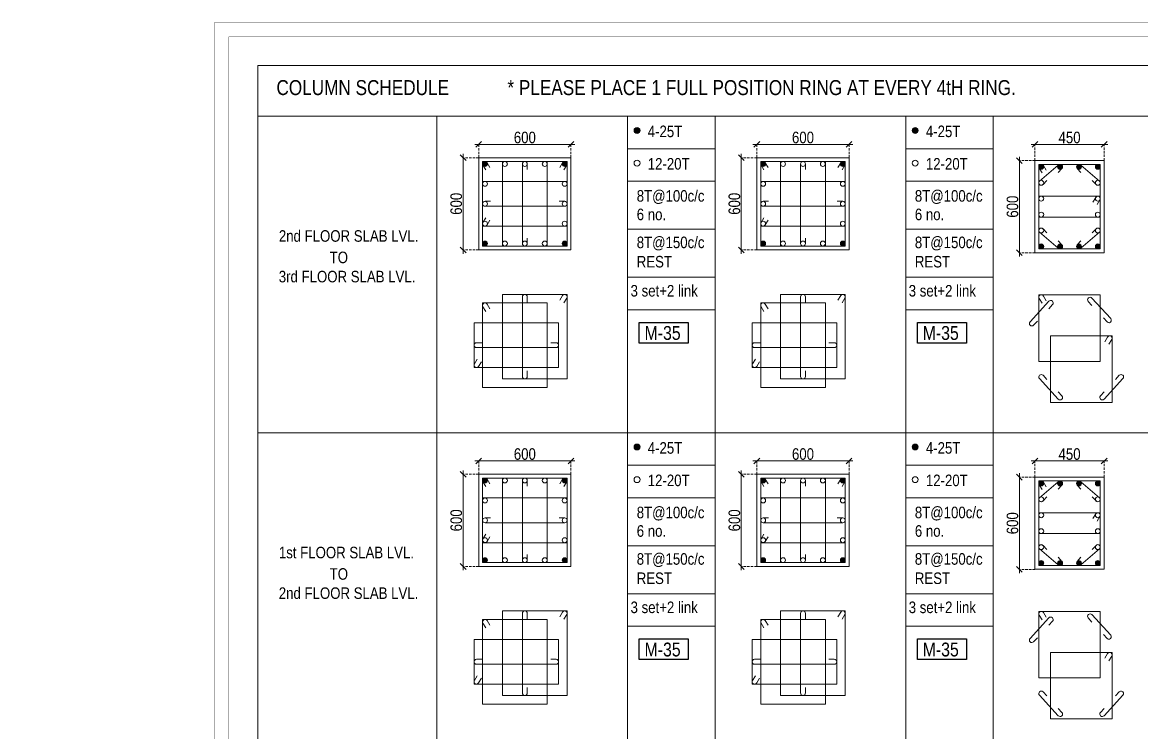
# Model space of a CAD drawing. Header units: millimetres. Extents: x 1112055 to 3390982, y -148532 to 766891.
# Drawn here: x 2082665 to 2111774, y 280546 to 299034 of the extents above; entities that cross this region are included whole.
import ezdxf
from ezdxf.enums import TextEntityAlignment as Align

# ---------------------------------------------------------------- set-up
doc = ezdxf.new("R2010")
doc.units = ezdxf.units.MM
doc.header["$PDMODE"] = 35
doc.header["$PDSIZE"] = -25
doc.linetypes.add('DASHED2', pattern=[0.375, 0.25, -0.125])
doc.linetypes.add('Hidden', pattern=[9.525, 6.35, -3.175])
for name, color, linetype, lineweight in [('B COL. SIZE DIM', 220, 'Continuous', 25), ('B COLSCH', 204, 'Continuous', 20), ('B COLUMN', 1, 'Hidden', 9), ('B STEEL', 34, 'Continuous', 15), ('B TITLE BLOCK', 250, 'Continuous', 0)]:
    doc.layers.add(name, color=color, linetype=linetype, lineweight=lineweight)
doc.layers.add('B TEXT', color=7, linetype='Continuous')
doc.styles.add('dim inside', font='romans.shx', dxfattribs={"width": 0.8, "height": 125})
doc.styles.add('SWINC', font='swissc.ttf')
doc.dimstyles.new('dim inside', dxfattribs={"dimtxt": 125, "dimasz": 100, "dimexe": 0, "dimexo": 0, "dimgap": 10, "dimtad": 0, "dimdec": 0, "dimzin": 0, "dimdsep": 46, "dimtxsty": 'dim inside', "dimblk": 'SMALL', "dimcen": 0.09, "dimadec": 0, "dimazin": 0, "dimtfac": 1, "dimtdec": 0, "dimtofl": 0, "dimtmove": 0, "dimatfit": 3, "dimfxl": 1, "dimtolj": 1, "dimtzin": 0, "dimarcsym": 2})

# ---------------------------------------------------------------- blocks, each defined once
blk = doc.blocks.new('_Oblique')
at = {"color": 0, "linetype": 'ByBlock', "lineweight": -2}
blk.add_line((-0.5, -0.5), (0.5, 0.5), dxfattribs=at)
blk = doc.blocks.new('*D472')
at = {"layer": 'B COL. SIZE DIM', "color": 250, "lineweight": 9, "ltscale": 250, "transparency": 16777216}
blk.add_line((2094433, 287617), (2097033, 287617), dxfattribs=at)
at = {"layer": 'B COL. SIZE DIM', "color": 250, "linetype": 'DASHED2', "lineweight": 9, "ltscale": 250, "transparency": 16777216}
for p, q in [((2094533, 287272), (2094533, 287617)), ((2096933, 287272), (2096933, 287617))]:
    blk.add_line(p, q, dxfattribs=at)
at = {"layer": 'Defpoints', "color": 0, "ltscale": 250, "transparency": 16777216}
for p in [(2096933, 287617), (2094533, 287272), (2096933, 287272)]:
    blk.add_point(p, dxfattribs=at)
at = {"layer": 'B COL. SIZE DIM', "color": 250, "lineweight": 9, "ltscale": 250, "transparency": 16777216, "xscale": 150, "yscale": 150, "zscale": 150, "rotation": 180}
blk.add_blockref('_Oblique', (2094533, 287617), dxfattribs=at)
at = {"layer": 'B COL. SIZE DIM', "color": 250, "lineweight": 9, "ltscale": 250, "transparency": 16777216, "xscale": 150, "yscale": 150, "zscale": 150}
blk.add_blockref('_Oblique', (2096933, 287617), dxfattribs=at)
at = {"layer": 'B COL. SIZE DIM', "color": 6, "ltscale": 250, "transparency": 16777216, "insert": (2095733, 287796), "char_height": 300, "attachment_point": 5, "style": 'SWINC'}
blk.add_mtext('\\A1;600', dxfattribs=at)
blk = doc.blocks.new('*D473')
at = {"layer": 'B COL. SIZE DIM', "color": 250, "lineweight": 9, "ltscale": 250, "transparency": 16777216}
blk.add_line((2094129, 287372), (2094129, 284772), dxfattribs=at)
at = {"layer": 'B COL. SIZE DIM', "color": 250, "linetype": 'DASHED2', "lineweight": 9, "ltscale": 250, "transparency": 16777216}
for p, q in [((2094533, 287272), (2094129, 287272)), ((2094533, 284872), (2094129, 284872))]:
    blk.add_line(p, q, dxfattribs=at)
at = {"layer": 'Defpoints', "color": 0, "ltscale": 250, "transparency": 16777216}
for p in [(2094533, 287272), (2094129, 284872), (2094533, 284872)]:
    blk.add_point(p, dxfattribs=at)
at = {"layer": 'B COL. SIZE DIM', "color": 250, "lineweight": 9, "ltscale": 250, "transparency": 16777216, "xscale": 150, "yscale": 150, "zscale": 150}
for p, rotation in [((2094129, 287272), 90), ((2094129, 284872), 270)]:
    blk.add_blockref('_Oblique', p, dxfattribs=dict(at, rotation=rotation))
at = {"layer": 'B COL. SIZE DIM', "color": 6, "ltscale": 250, "transparency": 16777216, "insert": (2093950, 286072), "char_height": 300, "attachment_point": 5, "rotation": 90, "style": 'SWINC'}
blk.add_mtext('\\A1;600', dxfattribs=at)
blk = doc.blocks.new('*D474')
at = {"layer": 'B COL. SIZE DIM', "color": 250, "lineweight": 9, "ltscale": 250, "transparency": 16777216}
blk.add_line((2094433, 295857), (2097033, 295857), dxfattribs=at)
at = {"layer": 'B COL. SIZE DIM', "color": 250, "linetype": 'DASHED2', "lineweight": 9, "ltscale": 250, "transparency": 16777216}
for p, q in [((2094533, 295512), (2094533, 295857)), ((2096933, 295512), (2096933, 295857))]:
    blk.add_line(p, q, dxfattribs=at)
at = {"layer": 'Defpoints', "color": 0, "ltscale": 250, "transparency": 16777216}
for p in [(2096933, 295857), (2094533, 295512), (2096933, 295512)]:
    blk.add_point(p, dxfattribs=at)
at = {"layer": 'B COL. SIZE DIM', "color": 250, "lineweight": 9, "ltscale": 250, "transparency": 16777216, "xscale": 150, "yscale": 150, "zscale": 150, "rotation": 180}
blk.add_blockref('_Oblique', (2094533, 295857), dxfattribs=at)
at = {"layer": 'B COL. SIZE DIM', "color": 250, "lineweight": 9, "ltscale": 250, "transparency": 16777216, "xscale": 150, "yscale": 150, "zscale": 150}
blk.add_blockref('_Oblique', (2096933, 295857), dxfattribs=at)
at = {"layer": 'B COL. SIZE DIM', "color": 6, "ltscale": 250, "transparency": 16777216, "insert": (2095733, 296036), "char_height": 300, "attachment_point": 5, "style": 'SWINC'}
blk.add_mtext('\\A1;600', dxfattribs=at)
blk = doc.blocks.new('*D475')
at = {"layer": 'B COL. SIZE DIM', "color": 250, "lineweight": 9, "ltscale": 250, "transparency": 16777216}
blk.add_line((2094129, 295612), (2094129, 293012), dxfattribs=at)
at = {"layer": 'B COL. SIZE DIM', "color": 250, "linetype": 'DASHED2', "lineweight": 9, "ltscale": 250, "transparency": 16777216}
for p, q in [((2094533, 295512), (2094129, 295512)), ((2094533, 293112), (2094129, 293112))]:
    blk.add_line(p, q, dxfattribs=at)
at = {"layer": 'Defpoints', "color": 0, "ltscale": 250, "transparency": 16777216}
for p in [(2094533, 295512), (2094129, 293112), (2094533, 293112)]:
    blk.add_point(p, dxfattribs=at)
at = {"layer": 'B COL. SIZE DIM', "color": 250, "lineweight": 9, "ltscale": 250, "transparency": 16777216, "xscale": 150, "yscale": 150, "zscale": 150}
for p, rotation in [((2094129, 295512), 90), ((2094129, 293112), 270)]:
    blk.add_blockref('_Oblique', p, dxfattribs=dict(at, rotation=rotation))
at = {"layer": 'B COL. SIZE DIM', "color": 6, "ltscale": 250, "transparency": 16777216, "insert": (2093950, 294312), "char_height": 300, "attachment_point": 5, "rotation": 90, "style": 'SWINC'}
blk.add_mtext('\\A1;600', dxfattribs=at)
blk = doc.blocks.new('*D482')
at = {"layer": 'B COL. SIZE DIM', "color": 250, "lineweight": 9, "ltscale": 250, "transparency": 16777216}
blk.add_line((2101667, 287617), (2104267, 287617), dxfattribs=at)
at = {"layer": 'B COL. SIZE DIM', "color": 250, "linetype": 'DASHED2', "lineweight": 9, "ltscale": 250, "transparency": 16777216}
for p, q in [((2101767, 287272), (2101767, 287617)), ((2104167, 287272), (2104167, 287617))]:
    blk.add_line(p, q, dxfattribs=at)
at = {"layer": 'Defpoints', "color": 0, "ltscale": 250, "transparency": 16777216}
for p in [(2104167, 287617), (2101767, 287272), (2104167, 287272)]:
    blk.add_point(p, dxfattribs=at)
at = {"layer": 'B COL. SIZE DIM', "color": 250, "lineweight": 9, "ltscale": 250, "transparency": 16777216, "xscale": 150, "yscale": 150, "zscale": 150, "rotation": 180}
blk.add_blockref('_Oblique', (2101767, 287617), dxfattribs=at)
at = {"layer": 'B COL. SIZE DIM', "color": 250, "lineweight": 9, "ltscale": 250, "transparency": 16777216, "xscale": 150, "yscale": 150, "zscale": 150}
blk.add_blockref('_Oblique', (2104167, 287617), dxfattribs=at)
at = {"layer": 'B COL. SIZE DIM', "color": 6, "ltscale": 250, "transparency": 16777216, "insert": (2102967, 287796), "char_height": 300, "attachment_point": 5, "style": 'SWINC'}
blk.add_mtext('\\A1;600', dxfattribs=at)
blk = doc.blocks.new('*D483')
at = {"layer": 'B COL. SIZE DIM', "color": 250, "lineweight": 9, "ltscale": 250, "transparency": 16777216}
blk.add_line((2101363, 287372), (2101363, 284772), dxfattribs=at)
at = {"layer": 'B COL. SIZE DIM', "color": 250, "linetype": 'DASHED2', "lineweight": 9, "ltscale": 250, "transparency": 16777216}
for p, q in [((2101767, 287272), (2101363, 287272)), ((2101767, 284872), (2101363, 284872))]:
    blk.add_line(p, q, dxfattribs=at)
at = {"layer": 'Defpoints', "color": 0, "ltscale": 250, "transparency": 16777216}
for p in [(2101767, 287272), (2101363, 284872), (2101767, 284872)]:
    blk.add_point(p, dxfattribs=at)
at = {"layer": 'B COL. SIZE DIM', "color": 250, "lineweight": 9, "ltscale": 250, "transparency": 16777216, "xscale": 150, "yscale": 150, "zscale": 150}
for p, rotation in [((2101363, 287272), 90), ((2101363, 284872), 270)]:
    blk.add_blockref('_Oblique', p, dxfattribs=dict(at, rotation=rotation))
at = {"layer": 'B COL. SIZE DIM', "color": 6, "ltscale": 250, "transparency": 16777216, "insert": (2101184, 286072), "char_height": 300, "attachment_point": 5, "rotation": 90, "style": 'SWINC'}
blk.add_mtext('\\A1;600', dxfattribs=at)
blk = doc.blocks.new('*D484')
at = {"layer": 'B COL. SIZE DIM', "color": 250, "lineweight": 9, "ltscale": 250, "transparency": 16777216}
blk.add_line((2101667, 295857), (2104267, 295857), dxfattribs=at)
at = {"layer": 'B COL. SIZE DIM', "color": 250, "linetype": 'DASHED2', "lineweight": 9, "ltscale": 250, "transparency": 16777216}
for p, q in [((2101767, 295512), (2101767, 295857)), ((2104167, 295512), (2104167, 295857))]:
    blk.add_line(p, q, dxfattribs=at)
at = {"layer": 'Defpoints', "color": 0, "ltscale": 250, "transparency": 16777216}
for p in [(2104167, 295857), (2101767, 295512), (2104167, 295512)]:
    blk.add_point(p, dxfattribs=at)
at = {"layer": 'B COL. SIZE DIM', "color": 250, "lineweight": 9, "ltscale": 250, "transparency": 16777216, "xscale": 150, "yscale": 150, "zscale": 150, "rotation": 180}
blk.add_blockref('_Oblique', (2101767, 295857), dxfattribs=at)
at = {"layer": 'B COL. SIZE DIM', "color": 250, "lineweight": 9, "ltscale": 250, "transparency": 16777216, "xscale": 150, "yscale": 150, "zscale": 150}
blk.add_blockref('_Oblique', (2104167, 295857), dxfattribs=at)
at = {"layer": 'B COL. SIZE DIM', "color": 6, "ltscale": 250, "transparency": 16777216, "insert": (2102967, 296036), "char_height": 300, "attachment_point": 5, "style": 'SWINC'}
blk.add_mtext('\\A1;600', dxfattribs=at)
blk = doc.blocks.new('*D485')
at = {"layer": 'B COL. SIZE DIM', "color": 250, "lineweight": 9, "ltscale": 250, "transparency": 16777216}
blk.add_line((2101363, 295612), (2101363, 293012), dxfattribs=at)
at = {"layer": 'B COL. SIZE DIM', "color": 250, "linetype": 'DASHED2', "lineweight": 9, "ltscale": 250, "transparency": 16777216}
for p, q in [((2101767, 295512), (2101363, 295512)), ((2101767, 293112), (2101363, 293112))]:
    blk.add_line(p, q, dxfattribs=at)
at = {"layer": 'Defpoints', "color": 0, "ltscale": 250, "transparency": 16777216}
for p in [(2101767, 295512), (2101363, 293112), (2101767, 293112)]:
    blk.add_point(p, dxfattribs=at)
at = {"layer": 'B COL. SIZE DIM', "color": 250, "lineweight": 9, "ltscale": 250, "transparency": 16777216, "xscale": 150, "yscale": 150, "zscale": 150}
for p, rotation in [((2101363, 295512), 90), ((2101363, 293112), 270)]:
    blk.add_blockref('_Oblique', p, dxfattribs=dict(at, rotation=rotation))
at = {"layer": 'B COL. SIZE DIM', "color": 6, "ltscale": 250, "transparency": 16777216, "insert": (2101184, 294312), "char_height": 300, "attachment_point": 5, "rotation": 90, "style": 'SWINC'}
blk.add_mtext('\\A1;600', dxfattribs=at)
blk = doc.blocks.new('*D492')
at = {"layer": 'B COL. SIZE DIM', "color": 250, "lineweight": 9, "ltscale": 250, "transparency": 16777216}
blk.add_line((2108900, 287617), (2110900, 287617), dxfattribs=at)
at = {"layer": 'B COL. SIZE DIM', "color": 250, "linetype": 'DASHED2', "lineweight": 9, "ltscale": 250, "transparency": 16777216}
for p, q in [((2109000, 287197), (2109000, 287617)), ((2110800, 287197), (2110800, 287617))]:
    blk.add_line(p, q, dxfattribs=at)
at = {"layer": 'Defpoints', "color": 0, "ltscale": 250, "transparency": 16777216}
for p in [(2110800, 287617), (2109000, 287197), (2110800, 287197)]:
    blk.add_point(p, dxfattribs=at)
at = {"layer": 'B COL. SIZE DIM', "color": 250, "lineweight": 9, "ltscale": 250, "transparency": 16777216, "xscale": 150, "yscale": 150, "zscale": 150, "rotation": 180}
blk.add_blockref('_Oblique', (2109000, 287617), dxfattribs=at)
at = {"layer": 'B COL. SIZE DIM', "color": 250, "lineweight": 9, "ltscale": 250, "transparency": 16777216, "xscale": 150, "yscale": 150, "zscale": 150}
blk.add_blockref('_Oblique', (2110800, 287617), dxfattribs=at)
at = {"layer": 'B COL. SIZE DIM', "color": 6, "ltscale": 250, "transparency": 16777216, "insert": (2109900, 287796), "char_height": 300, "attachment_point": 5, "style": 'SWINC'}
blk.add_mtext('\\A1;450', dxfattribs=at)
blk = doc.blocks.new('*D493')
at = {"layer": 'B COL. SIZE DIM', "color": 250, "lineweight": 9, "ltscale": 250, "transparency": 16777216}
blk.add_line((2108596, 287297), (2108596, 284697), dxfattribs=at)
at = {"layer": 'B COL. SIZE DIM', "color": 250, "linetype": 'DASHED2', "lineweight": 9, "ltscale": 250, "transparency": 16777216}
for p, q in [((2109000, 287197), (2108596, 287197)), ((2109000, 284797), (2108596, 284797))]:
    blk.add_line(p, q, dxfattribs=at)
at = {"layer": 'Defpoints', "color": 0, "ltscale": 250, "transparency": 16777216}
for p in [(2109000, 287197), (2108596, 284797), (2109000, 284797)]:
    blk.add_point(p, dxfattribs=at)
at = {"layer": 'B COL. SIZE DIM', "color": 250, "lineweight": 9, "ltscale": 250, "transparency": 16777216, "xscale": 150, "yscale": 150, "zscale": 150}
for p, rotation in [((2108596, 287197), 90), ((2108596, 284797), 270)]:
    blk.add_blockref('_Oblique', p, dxfattribs=dict(at, rotation=rotation))
at = {"layer": 'B COL. SIZE DIM', "color": 6, "ltscale": 250, "transparency": 16777216, "insert": (2108417, 285997), "char_height": 300, "attachment_point": 5, "rotation": 90, "style": 'SWINC'}
blk.add_mtext('\\A1;600', dxfattribs=at)
blk = doc.blocks.new('*D494')
at = {"layer": 'B COL. SIZE DIM', "color": 250, "lineweight": 9, "ltscale": 250, "transparency": 16777216}
blk.add_line((2108900, 295857), (2110900, 295857), dxfattribs=at)
at = {"layer": 'B COL. SIZE DIM', "color": 250, "linetype": 'DASHED2', "lineweight": 9, "ltscale": 250, "transparency": 16777216}
for p, q in [((2109000, 295437), (2109000, 295857)), ((2110800, 295437), (2110800, 295857))]:
    blk.add_line(p, q, dxfattribs=at)
at = {"layer": 'Defpoints', "color": 0, "ltscale": 250, "transparency": 16777216}
for p in [(2110800, 295857), (2109000, 295437), (2110800, 295437)]:
    blk.add_point(p, dxfattribs=at)
at = {"layer": 'B COL. SIZE DIM', "color": 250, "lineweight": 9, "ltscale": 250, "transparency": 16777216, "xscale": 150, "yscale": 150, "zscale": 150, "rotation": 180}
blk.add_blockref('_Oblique', (2109000, 295857), dxfattribs=at)
at = {"layer": 'B COL. SIZE DIM', "color": 250, "lineweight": 9, "ltscale": 250, "transparency": 16777216, "xscale": 150, "yscale": 150, "zscale": 150}
blk.add_blockref('_Oblique', (2110800, 295857), dxfattribs=at)
at = {"layer": 'B COL. SIZE DIM', "color": 6, "ltscale": 250, "transparency": 16777216, "insert": (2109900, 296036), "char_height": 300, "attachment_point": 5, "style": 'SWINC'}
blk.add_mtext('\\A1;450', dxfattribs=at)
blk = doc.blocks.new('*D495')
at = {"layer": 'B COL. SIZE DIM', "color": 250, "lineweight": 9, "ltscale": 250, "transparency": 16777216}
blk.add_line((2108596, 295537), (2108596, 292937), dxfattribs=at)
at = {"layer": 'B COL. SIZE DIM', "color": 250, "linetype": 'DASHED2', "lineweight": 9, "ltscale": 250, "transparency": 16777216}
for p, q in [((2109000, 295437), (2108596, 295437)), ((2109000, 293037), (2108596, 293037))]:
    blk.add_line(p, q, dxfattribs=at)
at = {"layer": 'Defpoints', "color": 0, "ltscale": 250, "transparency": 16777216}
for p in [(2109000, 295437), (2108596, 293037), (2109000, 293037)]:
    blk.add_point(p, dxfattribs=at)
at = {"layer": 'B COL. SIZE DIM', "color": 250, "lineweight": 9, "ltscale": 250, "transparency": 16777216, "xscale": 150, "yscale": 150, "zscale": 150}
for p, rotation in [((2108596, 295437), 90), ((2108596, 293037), 270)]:
    blk.add_blockref('_Oblique', p, dxfattribs=dict(at, rotation=rotation))
at = {"layer": 'B COL. SIZE DIM', "color": 6, "ltscale": 250, "transparency": 16777216, "insert": (2108417, 294237), "char_height": 300, "attachment_point": 5, "rotation": 90, "style": 'SWINC'}
blk.add_mtext('\\A1;600', dxfattribs=at)

msp = doc.modelspace()

# ---------------------------------------------------------------- hatches: boundary and pattern name
at = {"layer": 'B STEEL', "lineweight": 9, "ltscale": 0.5}
h = msp.add_hatch(color=34, dxfattribs=at)
edge = h.paths.add_edge_path()
edge.add_arc((2098651.5, 296221.5), 76.8, 0, 360)
h = msp.add_hatch(color=34, dxfattribs=at)
edge = h.paths.add_edge_path()
edge.add_arc((2105885, 296221.5), 76.8, 0, 360)
h = msp.add_hatch(color=34, dxfattribs=at)
edge = h.paths.add_edge_path()
edge.add_arc((2094697.1, 295348.3), 64, 0, 360)
h = msp.add_hatch(color=34, dxfattribs=at)
edge = h.paths.add_edge_path()
edge.add_arc((2096769.1, 295348.3), 64, 180, 540, ccw=False)
h = msp.add_hatch(color=34, dxfattribs=at)
edge = h.paths.add_edge_path()
edge.add_arc((2101930.7, 295348.3), 64, 0, 360)
h = msp.add_hatch(color=34, dxfattribs=at)
edge = h.paths.add_edge_path()
edge.add_arc((2104002.6, 295348.3), 64, 180, 540, ccw=False)
h = msp.add_hatch(color=34, dxfattribs=at)
edge = h.paths.add_edge_path()
edge.add_arc((2109164.2, 295273.3), 64, 0, 360)
h = msp.add_hatch(color=34, dxfattribs=at)
edge = h.paths.add_edge_path()
edge.add_arc((2109654.9, 295273.3), 64, 180, 540, ccw=False)
h = msp.add_hatch(color=34, dxfattribs=at)
edge = h.paths.add_edge_path()
edge.add_arc((2110145.5, 295273.3), 64, 180, 540, ccw=False)
h = msp.add_hatch(color=34, dxfattribs=at)
edge = h.paths.add_edge_path()
edge.add_arc((2110636.2, 295273.3), 64, 180, 540, ccw=False)
h = msp.add_hatch(color=34, dxfattribs=at)
edge = h.paths.add_edge_path()
edge.add_arc((2094697.1, 293276.4), 64, 0, 360, ccw=False)
h = msp.add_hatch(color=34, dxfattribs=at)
edge = h.paths.add_edge_path()
edge.add_arc((2096769.1, 293276.4), 64, -180, 180)
h = msp.add_hatch(color=34, dxfattribs=at)
edge = h.paths.add_edge_path()
edge.add_arc((2101930.7, 293276.4), 64, 0, 360, ccw=False)
h = msp.add_hatch(color=34, dxfattribs=at)
edge = h.paths.add_edge_path()
edge.add_arc((2104002.6, 293276.4), 64, -180, 180)
h = msp.add_hatch(color=34, dxfattribs=at)
edge = h.paths.add_edge_path()
edge.add_arc((2109164.2, 293201.4), 64, 0, 360, ccw=False)
h = msp.add_hatch(color=34, dxfattribs=at)
edge = h.paths.add_edge_path()
edge.add_arc((2109654.9, 293201.4), 64, -180, 180)
h = msp.add_hatch(color=34, dxfattribs=at)
edge = h.paths.add_edge_path()
edge.add_arc((2110145.5, 293201.4), 64, -180, 180)
h = msp.add_hatch(color=34, dxfattribs=at)
edge = h.paths.add_edge_path()
edge.add_arc((2110636.2, 293201.4), 64, -180, 180)
h = msp.add_hatch(color=34, dxfattribs=at)
edge = h.paths.add_edge_path()
edge.add_arc((2098651.5, 287981.7), 76.8, 0, 360)
h = msp.add_hatch(color=34, dxfattribs=at)
edge = h.paths.add_edge_path()
edge.add_arc((2105885, 287981.7), 76.8, 0, 360)
h = msp.add_hatch(color=34, dxfattribs=at)
edge = h.paths.add_edge_path()
edge.add_arc((2094697.1, 287108.5), 64, 0, 360)
h = msp.add_hatch(color=34, dxfattribs=at)
edge = h.paths.add_edge_path()
edge.add_arc((2096769.1, 287108.5), 64, 180, 540, ccw=False)
h = msp.add_hatch(color=34, dxfattribs=at)
edge = h.paths.add_edge_path()
edge.add_arc((2101930.7, 287108.5), 64, 0, 360)
h = msp.add_hatch(color=34, dxfattribs=at)
edge = h.paths.add_edge_path()
edge.add_arc((2104002.6, 287108.5), 64, 180, 540, ccw=False)
h = msp.add_hatch(color=34, dxfattribs=at)
edge = h.paths.add_edge_path()
edge.add_arc((2109164.2, 287033.5), 64, 0, 360)
h = msp.add_hatch(color=34, dxfattribs=at)
edge = h.paths.add_edge_path()
edge.add_arc((2109654.9, 287033.5), 64, 180, 540, ccw=False)
h = msp.add_hatch(color=34, dxfattribs=at)
edge = h.paths.add_edge_path()
edge.add_arc((2110145.5, 287033.5), 64, 180, 540, ccw=False)
h = msp.add_hatch(color=34, dxfattribs=at)
edge = h.paths.add_edge_path()
edge.add_arc((2110636.2, 287033.5), 64, 180, 540, ccw=False)
h = msp.add_hatch(color=34, dxfattribs=at)
edge = h.paths.add_edge_path()
edge.add_arc((2094697.1, 285036.5), 64, 0, 360, ccw=False)
h = msp.add_hatch(color=34, dxfattribs=at)
edge = h.paths.add_edge_path()
edge.add_arc((2096769.1, 285036.5), 64, -180, 180)
h = msp.add_hatch(color=34, dxfattribs=at)
edge = h.paths.add_edge_path()
edge.add_arc((2101930.7, 285036.5), 64, 0, 360, ccw=False)
h = msp.add_hatch(color=34, dxfattribs=at)
edge = h.paths.add_edge_path()
edge.add_arc((2104002.6, 285036.5), 64, -180, 180)
h = msp.add_hatch(color=34, dxfattribs=at)
edge = h.paths.add_edge_path()
edge.add_arc((2109164.2, 284961.5), 64, 0, 360, ccw=False)
h = msp.add_hatch(color=34, dxfattribs=at)
edge = h.paths.add_edge_path()
edge.add_arc((2109654.9, 284961.5), 64, -180, 180)
h = msp.add_hatch(color=34, dxfattribs=at)
edge = h.paths.add_edge_path()
edge.add_arc((2110145.5, 284961.5), 64, -180, 180)
h = msp.add_hatch(color=34, dxfattribs=at)
edge = h.paths.add_edge_path()
edge.add_arc((2110636.2, 284961.5), 64, -180, 180)

# ---------------------------------------------------------------- linework, layer by layer
at = {"color": 2, "lineweight": 30}
msp.add_arc((2094904.1, 432360.2), 194175.1, 224.19202, 278.08245, dxfattribs=at)
at = {"layer": 'B COLSCH', "color": 250, "lineweight": 0}
for p, q in [((2088785.4, 297908.8), (2088785.4, 239898.1)), ((2088785.4, 297908.8), (2230883.4, 297908.8)), ((2088785.4, 296589.8), (2230883.4, 296589.8)), ((2093446, 296589.8), (2093446, 239898.1)), ((2098405.2, 296589.8), (2098405.2, 247150.7)), ((2100679.6, 296589.8), (2100679.6, 239898.1)), ((2105638.7, 296589.8), (2105638.7, 247150.7)), ((2107913.1, 296589.8), (2107913.1, 239898.1)), ((2098405.2, 295744.8), (2100679.6, 295744.8)), ((2105638.7, 295744.8), (2107913.1, 295744.8)), ((2098405.2, 294899.8), (2100679.6, 294899.8)), ((2105638.7, 294899.8), (2107913.1, 294899.8)), ((2098405.2, 293650.1), (2100679.6, 293650.1)), ((2105638.7, 293650.1), (2107913.1, 293650.1)), ((2098405.2, 292400.3), (2100679.6, 292400.3)), ((2105638.7, 292400.3), (2107913.1, 292400.3)), ((2098405.2, 291555.3), (2100679.6, 291555.3)), ((2105638.7, 291555.3), (2107913.1, 291555.3)), ((2088785.4, 288350), (2230883.4, 288350)), ((2098405.2, 287505), (2100679.6, 287505)), ((2105638.7, 287505), (2107913.1, 287505)), ((2098405.2, 286660), (2100679.6, 286660)), ((2105638.7, 286660), (2107913.1, 286660)), ((2098405.2, 285410.2), (2100679.6, 285410.2)), ((2105638.7, 285410.2), (2107913.1, 285410.2)), ((2098405.2, 284160.4), (2100679.6, 284160.4)), ((2105638.7, 284160.4), (2107913.1, 284160.4)), ((2098405.2, 283315.4), (2100679.6, 283315.4)), ((2105638.7, 283315.4), (2107913.1, 283315.4))]:
    msp.add_line(p, q, dxfattribs=at)
at = {"layer": 'B COLUMN', "color": 1, "linetype": 'ByBlock', "lineweight": 20}
for points in [[(2094533.1, 293112.3), (2096933.1, 293112.3), (2096933.1, 295512.3), (2094533.1, 295512.3)], [(2101766.6, 293112.3), (2104166.6, 293112.3), (2104166.6, 295512.3), (2101766.6, 295512.3)], [(2109000.2, 293037.3), (2110800.2, 293037.3), (2110800.2, 295437.3), (2109000.2, 295437.3)], [(2094533.1, 284872.5), (2096933.1, 284872.5), (2096933.1, 287272.5), (2094533.1, 287272.5)], [(2101766.6, 284872.5), (2104166.6, 284872.5), (2104166.6, 287272.5), (2101766.6, 287272.5)], [(2109000.2, 284797.5), (2110800.2, 284797.5), (2110800.2, 287197.5), (2109000.2, 287197.5)]]:
    msp.add_lwpolyline(points, close=True, dxfattribs=at)
at = {"layer": 'B STEEL', "color": 34, "lineweight": 9, "ltscale": 0.5}
for points in [[(2094717.4, 295193.3), (2094642.6, 295314.8, -1), (2094751.6, 295381.9), (2094826.4, 295260.4)], [(2095797.1, 293419), (2095797.1, 293276.4, -1), (2095669.1, 293276.4), (2095669.1, 295348.3, -1), (2095797.1, 295348.3), (2095797.1, 295205.7)], [(2096748.8, 295193.3), (2096823.6, 295314.8, 1), (2096714.6, 295381.9), (2096639.8, 295260.4)], [(2101950.9, 295193.3), (2101876.1, 295314.8, -1), (2101985.2, 295381.9), (2102060, 295260.4)], [(2103030.7, 293419), (2103030.7, 293276.4, -1), (2102902.6, 293276.4), (2102902.6, 295348.3, -1), (2103030.7, 295348.3), (2103030.7, 295205.7)], [(2103982.4, 295193.3), (2104057.1, 295314.8, 1), (2103948.1, 295381.9), (2103873.3, 295260.4)], [(2109184.5, 295118.3), (2109109.7, 295239.8, -1), (2109218.7, 295306.9), (2109293.5, 295185.4)], [(2109307.8, 294920.7), (2109211.4, 294815.6, -1), (2109117.1, 294902.2), (2109607.7, 295316.6, -1), (2109702, 295230), (2109605.5, 295124.9)], [(2110492.5, 294920.7), (2110589, 294815.6, 1), (2110683.3, 294902.2), (2110192.7, 295316.6, 1), (2110098.4, 295230), (2110194.8, 295124.9)], [(2096626.4, 294376.4), (2096769.1, 294376.4, -1), (2096769.1, 294248.3), (2094697.1, 294248.3, -1), (2094697.1, 294376.4), (2094839.8, 294376.4)], [(2103860, 294376.4), (2104002.6, 294376.4, -1), (2104002.6, 294248.3), (2101930.7, 294248.3, -1), (2101930.7, 294376.4), (2102073.3, 294376.4)], [(2110615.9, 294289.5), (2110690.7, 294411, 1), (2110581.7, 294478.1), (2110506.9, 294356.6)], [(2094717.4, 293949.4), (2094642.6, 293827.9, 1), (2094751.6, 293760.8), (2094826.4, 293882.3)], [(2101950.9, 293949.4), (2101876.1, 293827.9, 1), (2101985.2, 293760.8), (2102060, 293882.3)], [(2109307.8, 293554), (2109211.4, 293659, 1), (2109117.1, 293572.5), (2109607.7, 293158.1, 1), (2109702, 293244.7), (2109605.5, 293349.7)], [(2110492.5, 293554), (2110589, 293659, -1), (2110683.3, 293572.5), (2110192.7, 293158.1, -1), (2110098.4, 293244.7), (2110194.8, 293349.7)], [(2094717.4, 291512.4), (2094642.6, 291633.9, -1), (2094751.6, 291701), (2094826.4, 291579.5)], [(2095797.1, 289961.2), (2095797.1, 289818.6, -1), (2095669.1, 289818.6), (2095669.1, 291890.5, -1), (2095797.1, 291890.5), (2095797.1, 291747.9)], [(2096748.8, 291735.5), (2096823.6, 291857, 1), (2096714.6, 291924.1), (2096639.8, 291802.6)], [(2101950.9, 291512.4), (2101876.1, 291633.9, -1), (2101985.2, 291701), (2102060, 291579.5)], [(2103030.7, 289961.2), (2103030.7, 289818.6, -1), (2102902.6, 289818.6), (2102902.6, 291890.5, -1), (2103030.7, 291890.5), (2103030.7, 291747.9)], [(2103982.4, 291735.5), (2104057.1, 291857, 1), (2103948.1, 291924.1), (2103873.3, 291802.6)], [(2109062.5, 291257.5), (2108966, 291152.5, -1), (2108871.7, 291239.1), (2109362.4, 291773.5, -1), (2109456.7, 291686.9), (2109360.2, 291581.8)], [(2109184.5, 291722.4), (2109109.7, 291843.9, -1), (2109218.7, 291911), (2109293.5, 291789.6)], [(2110780.3, 291341.2), (2110876.8, 291236.1, 1), (2110971.1, 291322.7), (2110480.4, 291857.1, 1), (2110386.1, 291770.5), (2110482.6, 291665.4)], [(2110924.5, 290653.7), (2110999.2, 290775.1, 1), (2110890.2, 290842.2), (2110815.4, 290720.8)], [(2096405.2, 290695.5), (2096547.8, 290695.5, -1), (2096547.8, 290567.5), (2094475.8, 290567.5, -1), (2094475.8, 290695.5), (2094618.5, 290695.5)], [(2103638.7, 290695.5), (2103781.3, 290695.5, -1), (2103781.3, 290567.5), (2101709.4, 290567.5, -1), (2101709.4, 290695.5), (2101852, 290695.5)], [(2094496.1, 290268.5), (2094421.3, 290147.1, 1), (2094530.4, 290079.9), (2094605.1, 290201.4)], [(2101729.6, 290268.5), (2101654.9, 290147.1, 1), (2101763.9, 290079.9), (2101838.7, 290201.4)], [(2109307.8, 289741.8), (2109211.4, 289846.9, 1), (2109117.1, 289760.3), (2109607.7, 289225.9, 1), (2109702, 289312.5), (2109605.5, 289417.6)], [(2111098.1, 289741.8), (2111194.5, 289846.9, -1), (2111288.8, 289760.3), (2110798.2, 289225.9, -1), (2110703.9, 289312.5), (2110800.4, 289417.6)], [(2094717.4, 286953.4), (2094642.6, 287074.9, -1), (2094751.6, 287142), (2094826.4, 287020.6)], [(2095797.1, 285179.2), (2095797.1, 285036.5, -1), (2095669.1, 285036.5), (2095669.1, 287108.5, -1), (2095797.1, 287108.5), (2095797.1, 286965.8)], [(2096748.8, 286953.4), (2096823.6, 287074.9, 1), (2096714.6, 287142), (2096639.8, 287020.6)], [(2101950.9, 286953.4), (2101876.1, 287074.9, -1), (2101985.2, 287142), (2102060, 287020.6)], [(2103030.7, 285179.2), (2103030.7, 285036.5, -1), (2102902.6, 285036.5), (2102902.6, 287108.5, -1), (2103030.7, 287108.5), (2103030.7, 286965.8)], [(2103982.4, 286953.4), (2104057.1, 287074.9, 1), (2103948.1, 287142), (2103873.3, 287020.6)], [(2109184.5, 286878.4), (2109109.7, 286999.9, -1), (2109218.7, 287067), (2109293.5, 286945.6)], [(2109307.8, 286680.9), (2109211.4, 286575.8, -1), (2109117.1, 286662.4), (2109607.7, 287076.8, -1), (2109702, 286990.2), (2109605.5, 286885.1)], [(2110492.5, 286680.9), (2110589, 286575.8, 1), (2110683.3, 286662.4), (2110192.7, 287076.8, 1), (2110098.4, 286990.2), (2110194.8, 286885.1)], [(2110615.9, 286049.7), (2110690.7, 286171.1, 1), (2110581.7, 286238.2), (2110506.9, 286116.8)], [(2096626.4, 286136.5), (2096769.1, 286136.5, -1), (2096769.1, 286008.5), (2094697.1, 286008.5, -1), (2094697.1, 286136.5), (2094839.8, 286136.5)], [(2103860, 286136.5), (2104002.6, 286136.5, -1), (2104002.6, 286008.5), (2101930.7, 286008.5, -1), (2101930.7, 286136.5), (2102073.3, 286136.5)], [(2094717.4, 285709.5), (2094642.6, 285588.1, 1), (2094751.6, 285521), (2094826.4, 285642.4)], [(2101950.9, 285709.5), (2101876.1, 285588.1, 1), (2101985.2, 285521), (2102060, 285642.4)], [(2109307.8, 285314.1), (2109211.4, 285419.2, 1), (2109117.1, 285332.6), (2109607.7, 284918.2, 1), (2109702, 285004.8), (2109605.5, 285109.9)], [(2110492.5, 285314.1), (2110589, 285419.2, -1), (2110683.3, 285332.6), (2110192.7, 284918.2, -1), (2110098.4, 285004.8), (2110194.8, 285109.9)], [(2095797.1, 281721.4), (2095797.1, 281578.7, -1), (2095669.1, 281578.7), (2095669.1, 283650.7, -1), (2095797.1, 283650.7), (2095797.1, 283508.1)], [(2096748.8, 283495.7), (2096823.6, 283617.1, 1), (2096714.6, 283684.3), (2096639.8, 283562.8)], [(2103030.7, 281721.4), (2103030.7, 281578.7, -1), (2102902.6, 281578.7), (2102902.6, 283650.7, -1), (2103030.7, 283650.7), (2103030.7, 283508.1)], [(2103982.4, 283495.7), (2104057.1, 283617.1, 1), (2103948.1, 283684.3), (2103873.3, 283562.8)], [(2109062.5, 283017.7), (2108966, 282912.6, -1), (2108871.7, 282999.2), (2109362.4, 283533.6, -1), (2109456.7, 283447), (2109360.2, 283341.9)], [(2109184.5, 283482.6), (2109109.7, 283604.1, -1), (2109218.7, 283671.2), (2109293.5, 283549.7)], [(2110780.3, 283101.4), (2110876.8, 282996.3, 1), (2110971.1, 283082.9), (2110480.4, 283617.3, 1), (2110386.1, 283530.7), (2110482.6, 283425.6)], [(2094717.4, 283272.6), (2094642.6, 283394.1, -1), (2094751.6, 283461.2), (2094826.4, 283339.7)], [(2101950.9, 283272.6), (2101876.1, 283394.1, -1), (2101985.2, 283461.2), (2102060, 283339.7)], [(2096405.2, 282455.7), (2096547.8, 282455.7, -1), (2096547.8, 282327.6), (2094475.8, 282327.6, -1), (2094475.8, 282455.7), (2094618.5, 282455.7)], [(2103638.7, 282455.7), (2103781.3, 282455.7, -1), (2103781.3, 282327.6), (2101709.4, 282327.6, -1), (2101709.4, 282455.7), (2101852, 282455.7)], [(2110924.5, 282413.8), (2110999.2, 282535.3, 1), (2110890.2, 282602.4), (2110815.4, 282480.9)], [(2094496.1, 282028.7), (2094421.3, 281907.2, 1), (2094530.4, 281840.1), (2094605.1, 281961.6)], [(2101729.6, 282028.7), (2101654.9, 281907.2, 1), (2101763.9, 281840.1), (2101838.7, 281961.6)], [(2109307.8, 281502), (2109211.4, 281607, 1), (2109117.1, 281520.4), (2109607.7, 280986, 1), (2109702, 281072.6), (2109605.5, 281177.7)], [(2111098.1, 281502), (2111194.5, 281607, -1), (2111288.8, 281520.4), (2110798.2, 280986, -1), (2110703.9, 281072.6), (2110800.4, 281177.7)]]:
    msp.add_lwpolyline(points, format="xyb", dxfattribs=at)
for points in [[(2096315.1, 295412.3), (2096315.1, 293212.3), (2094633.1, 293212.3), (2094633.1, 295412.3)], [(2096833.1, 295412.3), (2096833.1, 293212.3), (2095151.1, 293212.3), (2095151.1, 295412.3)], [(2103548.7, 295412.3), (2103548.7, 293212.3), (2101866.6, 293212.3), (2101866.6, 295412.3)], [(2104066.6, 295412.3), (2104066.6, 293212.3), (2102384.6, 293212.3), (2102384.6, 295412.3)], [(2109100.2, 293966.1), (2110700.2, 293966.1), (2110700.2, 295337.3), (2109100.2, 295337.3)], [(2094633.1, 293730.3), (2096833.1, 293730.3), (2096833.1, 294894.4), (2094633.1, 294894.4)], [(2101866.6, 293730.3), (2104066.6, 293730.3), (2104066.6, 294894.4), (2101866.6, 294894.4)], [(2109100.2, 294508.6), (2110700.2, 294508.6), (2110700.2, 293137.3), (2109100.2, 293137.3)], [(2096315.1, 291731.5), (2096315.1, 289531.5), (2094633.1, 289531.5), (2094633.1, 291731.5)], [(2096833.1, 291954.6), (2096833.1, 289754.6), (2095151.1, 289754.6), (2095151.1, 291954.6)], [(2103548.7, 291731.5), (2103548.7, 289531.5), (2101866.6, 289531.5), (2101866.6, 291731.5)], [(2104066.6, 291954.6), (2104066.6, 289754.6), (2102384.6, 289754.6), (2102384.6, 291954.6)], [(2109100.2, 290210.3), (2110700.2, 290210.3), (2110700.2, 291941.5), (2109100.2, 291941.5)], [(2094411.8, 290049.5), (2096611.8, 290049.5), (2096611.8, 291213.5), (2094411.8, 291213.5)], [(2101645.4, 290049.5), (2103845.4, 290049.5), (2103845.4, 291213.5), (2101645.4, 291213.5)], [(2109408.7, 290872.7), (2111008.7, 290872.7), (2111008.7, 289141.5), (2109408.7, 289141.5)], [(2096315.1, 287172.5), (2096315.1, 284972.5), (2094633.1, 284972.5), (2094633.1, 287172.5)], [(2096833.1, 287172.5), (2096833.1, 284972.5), (2095151.1, 284972.5), (2095151.1, 287172.5)], [(2103548.7, 287172.5), (2103548.7, 284972.5), (2101866.6, 284972.5), (2101866.6, 287172.5)], [(2104066.6, 287172.5), (2104066.6, 284972.5), (2102384.6, 284972.5), (2102384.6, 287172.5)], [(2109100.2, 285726.3), (2110700.2, 285726.3), (2110700.2, 287097.5), (2109100.2, 287097.5)], [(2094633.1, 285490.5), (2096833.1, 285490.5), (2096833.1, 286654.5), (2094633.1, 286654.5)], [(2101866.6, 285490.5), (2104066.6, 285490.5), (2104066.6, 286654.5), (2101866.6, 286654.5)], [(2109100.2, 286268.7), (2110700.2, 286268.7), (2110700.2, 284897.5), (2109100.2, 284897.5)], [(2096833.1, 283714.7), (2096833.1, 281514.7), (2095151.1, 281514.7), (2095151.1, 283714.7)], [(2104066.6, 283714.7), (2104066.6, 281514.7), (2102384.6, 281514.7), (2102384.6, 283714.7)], [(2109100.2, 281970.4), (2110700.2, 281970.4), (2110700.2, 283701.7), (2109100.2, 283701.7)], [(2096315.1, 283491.6), (2096315.1, 281291.6), (2094633.1, 281291.6), (2094633.1, 283491.6)], [(2103548.7, 283491.6), (2103548.7, 281291.6), (2101866.6, 281291.6), (2101866.6, 283491.6)], [(2094411.8, 281809.6), (2096611.8, 281809.6), (2096611.8, 282973.7), (2094411.8, 282973.7)], [(2101645.4, 281809.6), (2103845.4, 281809.6), (2103845.4, 282973.7), (2101645.4, 282973.7)], [(2109408.7, 282632.9), (2111008.7, 282632.9), (2111008.7, 280901.7), (2109408.7, 280901.7)]]:
    msp.add_lwpolyline(points, close=True, dxfattribs=at)
for centre, radius in [((2098651.5, 296221.5), 76.8), ((2105885, 296221.5), 76.8), ((2094697.1, 295348.3), 64), ((2095215.1, 295348.3), 64), ((2095733.1, 295348.3), 64), ((2096251.1, 295348.3), 64), ((2096769.1, 295348.3), 64), ((2098651.5, 295371.2), 76.8), ((2101930.7, 295348.3), 64), ((2102448.7, 295348.3), 64), ((2102966.6, 295348.3), 64), ((2103484.6, 295348.3), 64), ((2104002.6, 295348.3), 64), ((2105885, 295371.2), 76.8), ((2109164.2, 295273.3), 64), ((2109654.9, 295273.3), 64), ((2110145.5, 295273.3), 64), ((2110636.2, 295273.3), 64), ((2094697.1, 294830.3), 64), ((2096769.1, 294830.3), 64), ((2101930.7, 294830.3), 64), ((2104002.6, 294830.3), 64), ((2109164.2, 294858.9), 64), ((2110636.2, 294858.9), 64), ((2094697.1, 294312.3), 64), ((2096769.1, 294312.3), 64), ((2101930.7, 294312.3), 64), ((2104002.6, 294312.3), 64), ((2109164.2, 294444.5), 64), ((2110636.2, 294444.5), 64), ((2109164.2, 294030.1), 64), ((2110636.2, 294030.1), 64), ((2094697.1, 293794.4), 64), ((2096769.1, 293794.4), 64), ((2101930.7, 293794.4), 64), ((2104002.6, 293794.4), 64), ((2109164.2, 293615.8), 64), ((2110636.2, 293615.8), 64), ((2094697.1, 293276.4), 64), ((2095215.1, 293276.4), 64), ((2095733.1, 293276.4), 64), ((2096251.1, 293276.4), 64), ((2096769.1, 293276.4), 64), ((2101930.7, 293276.4), 64), ((2102448.7, 293276.4), 64), ((2102966.6, 293276.4), 64), ((2103484.6, 293276.4), 64), ((2104002.6, 293276.4), 64), ((2109164.2, 293201.4), 64), ((2109654.9, 293201.4), 64), ((2110145.5, 293201.4), 64), ((2110636.2, 293201.4), 64), ((2098651.5, 287981.7), 76.8), ((2105885, 287981.7), 76.8), ((2094697.1, 287108.5), 64), ((2095215.1, 287108.5), 64), ((2095733.1, 287108.5), 64), ((2096251.1, 287108.5), 64), ((2096769.1, 287108.5), 64), ((2098651.5, 287131.4), 76.8), ((2101930.7, 287108.5), 64), ((2102448.7, 287108.5), 64), ((2102966.6, 287108.5), 64), ((2103484.6, 287108.5), 64), ((2104002.6, 287108.5), 64), ((2105885, 287131.4), 76.8), ((2109164.2, 287033.5), 64), ((2109654.9, 287033.5), 64), ((2110145.5, 287033.5), 64), ((2110636.2, 287033.5), 64), ((2094697.1, 286590.5), 64), ((2096769.1, 286590.5), 64), ((2101930.7, 286590.5), 64), ((2104002.6, 286590.5), 64), ((2109164.2, 286619.1), 64), ((2110636.2, 286619.1), 64), ((2109164.2, 286204.7), 64), ((2110636.2, 286204.7), 64), ((2094697.1, 286072.5), 64), ((2096769.1, 286072.5), 64), ((2101930.7, 286072.5), 64), ((2104002.6, 286072.5), 64), ((2109164.2, 285790.3), 64), ((2110636.2, 285790.3), 64), ((2094697.1, 285554.5), 64), ((2096769.1, 285554.5), 64), ((2101930.7, 285554.5), 64), ((2104002.6, 285554.5), 64), ((2109164.2, 285375.9), 64), ((2110636.2, 285375.9), 64), ((2094697.1, 285036.5), 64), ((2095215.1, 285036.5), 64), ((2095733.1, 285036.5), 64), ((2096251.1, 285036.5), 64), ((2096769.1, 285036.5), 64), ((2101930.7, 285036.5), 64), ((2102448.7, 285036.5), 64), ((2102966.6, 285036.5), 64), ((2103484.6, 285036.5), 64), ((2104002.6, 285036.5), 64), ((2109164.2, 284961.5), 64), ((2109654.9, 284961.5), 64), ((2110145.5, 284961.5), 64), ((2110636.2, 284961.5), 64)]:
    msp.add_circle(centre, radius, dxfattribs=at)
at = {"layer": 'B TEXT', "color": 1}
for points in [[(2098708.9, 291226.2), (2099983.4, 291226.2), (2099983.4, 290688.3), (2098708.9, 290688.3)], [(2105942.4, 291226.2), (2107217, 291226.2), (2107217, 290688.3), (2105942.4, 290688.3)], [(2098708.9, 282986.4), (2099983.4, 282986.4), (2099983.4, 282448.4), (2098708.9, 282448.4)], [(2105942.4, 282986.4), (2107217, 282986.4), (2107217, 282448.4), (2105942.4, 282448.4)]]:
    msp.add_lwpolyline(points, close=True, dxfattribs=at)
at = {"layer": 'B TITLE BLOCK', "color": 1, "const_width": 8.39}
msp.add_lwpolyline([(2087664.3, 299030), (2087664.3, 222350.9), (2243063.3, 222350.9), (2243063.3, 299030)], close=True, dxfattribs=at)
at = {"layer": 'B TITLE BLOCK', "color": 250, "lineweight": 0, "const_width": 8.39}
msp.add_lwpolyline([(2088038, 298656.3), (2088038, 222724.6), (2242689.6, 222724.6), (2242689.6, 298656.3)], close=True, dxfattribs=at)

# ---------------------------------------------------------------- texts
at = {"layer": 'B TEXT', "color": 1, "style": 'SWINC'}
for s, p in [('COLUMN SCHEDULE', (2089272.6, 297141.7)), ('* PLEASE PLACE 1 FULL POSITION RING AT EVERY 4tH RING.', (2095280, 297141.7))]:
    msp.add_text(s, height=389.727, dxfattribs=at).set_placement(p)
at = {"layer": 'B TEXT', "style": 'SWINC'}
for s, p in [('4-25T', (2098930, 296046.9)), ('4-25T', (2106163.5, 296046.9)), ('12-20T', (2098930, 295201.9)), ('12-20T', (2106163.5, 295201.9)), ('8T@100c/c', (2098643.1, 294367.1)), ('8T@100c/c', (2105876.6, 294367.1)), ('6 no.', (2098643.1, 293885.3)), ('6 no.', (2105876.6, 293885.3)), ('8T@150c/c', (2098643.1, 293157.2)), ('8T@150c/c', (2105876.6, 293157.2)), ('REST', (2098643.1, 292654.8)), ('REST', (2105876.6, 292654.8)), ('3 set+2 link', (2098483.4, 291897.8)), ('3 set+2 link', (2105716.9, 291897.8)), ('4-25T', (2098930, 287807.1)), ('4-25T', (2106163.5, 287807.1)), ('12-20T', (2098930, 286962.1)), ('12-20T', (2106163.5, 286962.1)), ('8T@100c/c', (2098643.1, 286127.3)), ('8T@100c/c', (2105876.6, 286127.3)), ('6 no.', (2098643.1, 285645.5)), ('6 no.', (2105876.6, 285645.5)), ('8T@150c/c', (2098643.1, 284917.4)), ('8T@150c/c', (2105876.6, 284917.4)), ('REST', (2098643.1, 284415)), ('REST', (2105876.6, 284415)), ('3 set+2 link', (2098483.4, 283657.9)), ('3 set+2 link', (2105716.9, 283657.9))]:
    msp.add_text(s, height=300, dxfattribs=at).set_placement(p)
at = {"layer": 'B TEXT', "color": 1, "style": 'SWINC'}
for s, height, p in [('2nd FLOOR SLAB LVL.', 300, (2089335.6, 293234.2)), ('TO', 300, (2090657.3, 292676.1)), ('3rd FLOOR SLAB LVL.', 300, (2089333.6, 292176.9)), ('M-35', 360, (2098846.2, 290661.7)), ('M-35', 360, (2106079.8, 290661.7)), ('1st FLOOR SLAB LVL.', 300, (2089335.6, 284994.4)), ('TO', 300, (2090657.3, 284436.3)), ('2nd FLOOR SLAB LVL.', 300, (2089333.6, 283937.1)), ('M-35', 360, (2098846.2, 282421.9)), ('M-35', 360, (2106079.8, 282421.9))]:
    msp.add_text(s, height=height, dxfattribs=at).set_placement(p, align=Align.BOTTOM_LEFT)

# ---------------------------------------------------------------- dimensions: what is measured, and where the dimension line sits
at = {"layer": 'B COL. SIZE DIM', "color": 250, "ltscale": 250}
for base, p1, p2, picture, middle in [((2096933.1, 295857.3), (2094533.1, 295512.3), (2096933.1, 295512.3), '*D474', (2095733.1, 296036.3)), ((2104166.6, 295857.3), (2101766.6, 295512.3), (2104166.6, 295512.3), '*D484', (2102966.6, 296036.3)), ((2110800.2, 295857.3), (2109000.2, 295437.3), (2110800.2, 295437.3), '*D494', (2109900.2, 296036.1)), ((2096933.1, 287617.4), (2094533.1, 287272.5), (2096933.1, 287272.5), '*D472', (2095733.1, 287796.4)), ((2104166.6, 287617.4), (2101766.6, 287272.5), (2104166.6, 287272.5), '*D482', (2102966.6, 287796.4)), ((2110800.2, 287617.4), (2109000.2, 287197.5), (2110800.2, 287197.5), '*D492', (2109900.2, 287796.2))]:
    dim = msp.add_linear_dim(base=base, p1=p1, p2=p2, dimstyle='dim inside', override={"dimtxt": 300, "dimasz": 150, "dimgap": 25, "dimtad": 3, "dimlfac": 0.25, "dimtxsty": 'SWINC', "dimblk1": 'Oblique', "dimblk2": 'Oblique', "dimsah": 1, "dimdle": 100, "dimclrd": 250, "dimclre": 250, "dimclrt": 6, "dimfxl": 1000, "dimlwd": 9, "dimlwe": 9}, dxfattribs=at)
    dim.commit()
    dim.dimension.update_dxf_attribs({"geometry": picture, "text_midpoint": middle})
for base, p1, p2, picture, middle in [((2094129.2, 293112.3), (2094533.1, 295512.3), (2094533.1, 293112.3), '*D475', (2093950.2, 294312.3)), ((2101362.8, 293112.3), (2101766.6, 295512.3), (2101766.6, 293112.3), '*D485', (2101183.8, 294312.3)), ((2108596.3, 293037.3), (2109000.2, 295437.3), (2109000.2, 293037.3), '*D495', (2108417.3, 294237.3)), ((2094129.2, 284872.5), (2094533.1, 287272.5), (2094533.1, 284872.5), '*D473', (2093950.2, 286072.5)), ((2101362.8, 284872.5), (2101766.6, 287272.5), (2101766.6, 284872.5), '*D483', (2101183.8, 286072.5)), ((2108596.3, 284797.5), (2109000.2, 287197.5), (2109000.2, 284797.5), '*D493', (2108417.3, 285997.5))]:
    dim = msp.add_linear_dim(base=base, p1=p1, p2=p2, angle=90, dimstyle='dim inside', override={"dimtxt": 300, "dimasz": 150, "dimgap": 25, "dimtad": 3, "dimlfac": 0.25, "dimtxsty": 'SWINC', "dimblk1": 'Oblique', "dimblk2": 'Oblique', "dimsah": 1, "dimdle": 100, "dimclrd": 250, "dimclre": 250, "dimclrt": 6, "dimfxl": 1000, "dimlwd": 9, "dimlwe": 9}, dxfattribs=at)
    dim.commit()
    dim.dimension.update_dxf_attribs({"geometry": picture, "text_midpoint": middle})

doc.saveas('drawing.dxf')
